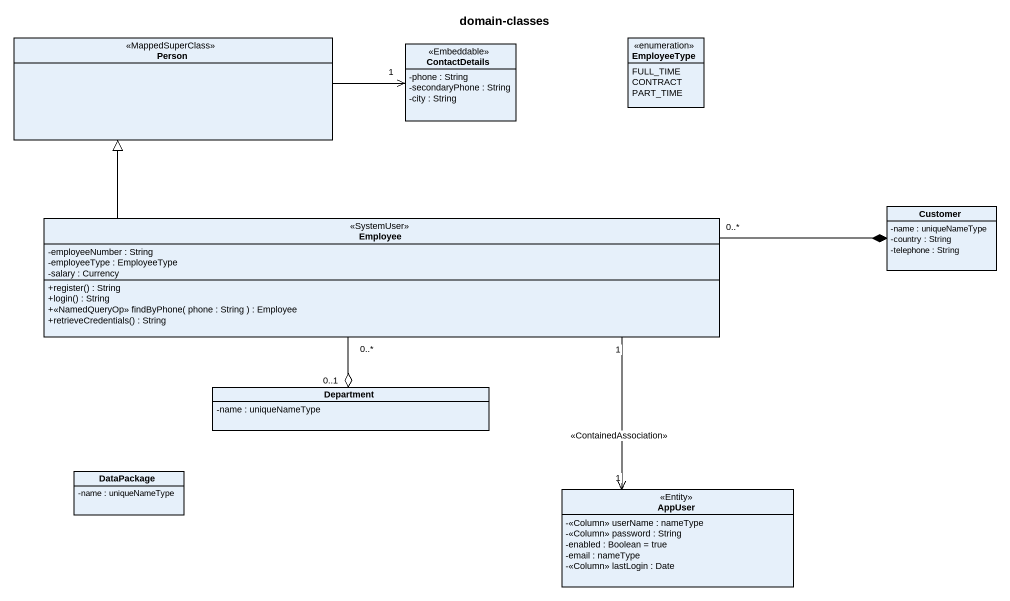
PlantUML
@startuml
title domain-classes
hide circle
hide empty members
skinparam classAttributeIconSize 0
class "Person" as Person_ <<MappedSuperClass>>
enum EmployeeType {
  FULL_TIME
  CONTRACT
  PART_TIME
}
class ContactDetails <<Embeddable>> {
  -phone : String
  -secondaryPhone : String
  -city : String
}
class Employee <<SystemUser>> {
  -employeeNumber : String
  -employeeType : EmployeeType
  -salary : Currency
  +register() : String
  +login() : String
  +<<NamedQueryOp>> findByPhone( phone : String ) : Employee
  +retrieveCredentials() : String
}
class Customer {
  -name : uniqueNameType
  -country : String
  -telephone : String
}
class Department {
  -name : uniqueNameType
}
class DataPackage {
  -name : uniqueNameType
}
class AppUser <<Entity>> {
  -<<Column>> userName : nameType
  -<<Column>> password : String
  -enabled : Boolean = true
  -email : nameType
  -<<Column>> lastLogin : Date
}
Person_ -right-> "1" ContactDetails
Employee -up-|> Person_
Employee "1" --> "1" AppUser : <<ContainedAssociation>>
Customer *-left- "0..*" Employee
Department "0..1" o-up- "0..*" Employee
@enduml
